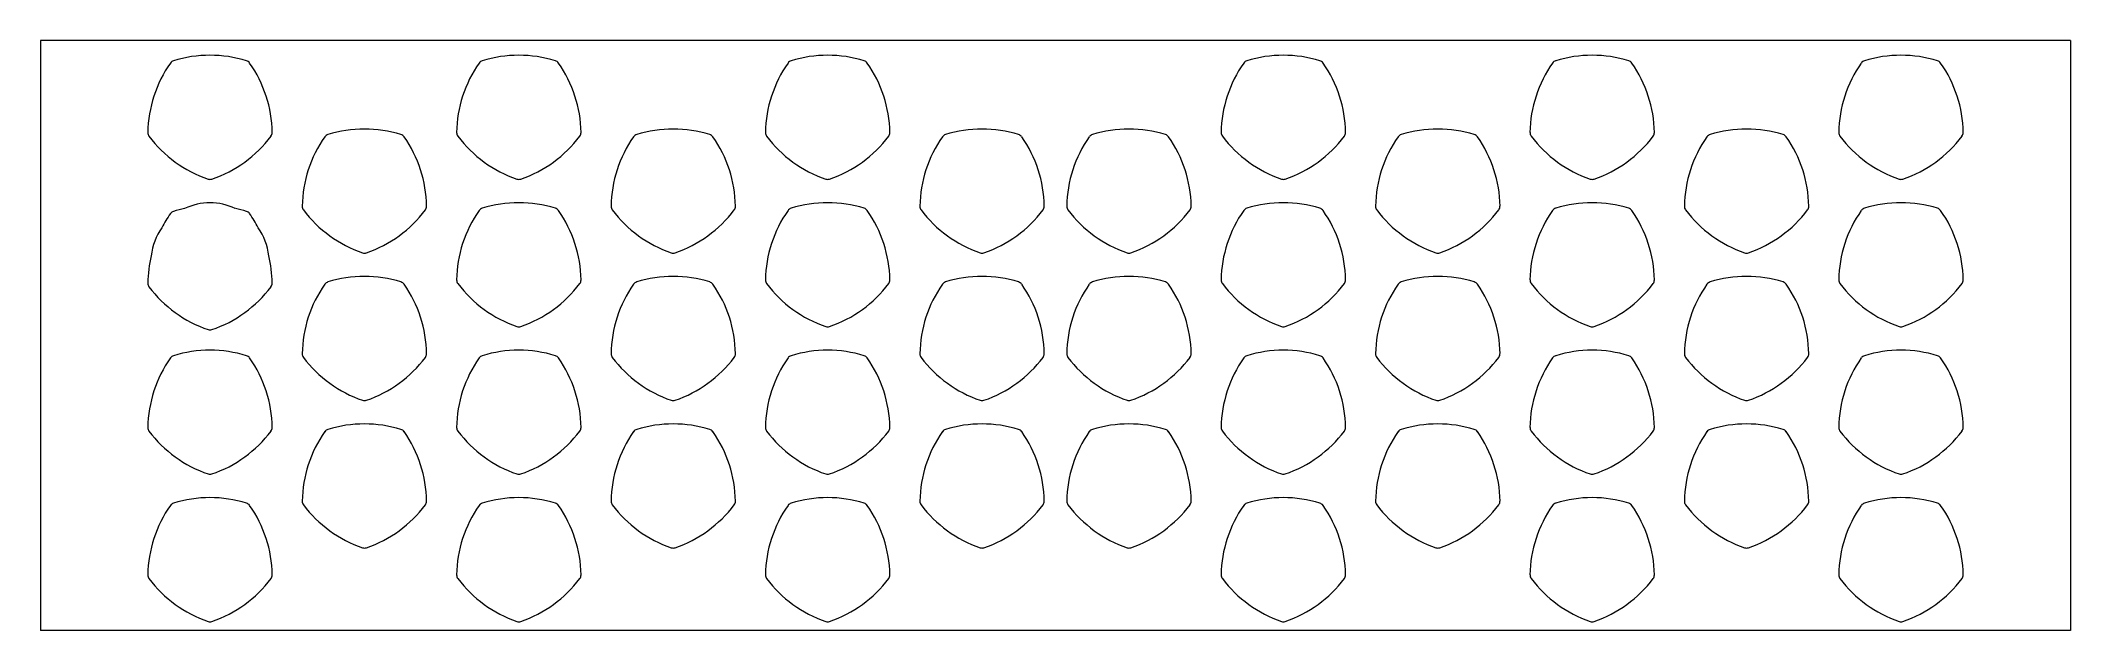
# Model space of a CAD drawing. Header units: millimetres. Extents: x 7 to 351, y 8 to 108.
import ezdxf

# ---------------------------------------------------------------- set-up
doc = ezdxf.new("R2010")
doc.units = ezdxf.units.MM

msp = doc.modelspace()

# ---------------------------------------------------------------- linework, layer by layer
at = {"color": 7, "linetype": 'Continuous', "lineweight": 15}
for p, q in [((350.68, 108.31), (6.68, 108.31)), ((6.68, 108.31), (6.68, 8.31)), ((350.68, 108.31), (350.68, 8.31)), ((350.68, 8.31), (6.68, 8.31))]:
    msp.add_line(p, q, dxfattribs=at)
for centre, radius, start, end in [((45.94, 92.39), 21.09, 144.9294, 179.0706), ((29.5, 103.93), 1, 107.0706, 144.9294), ((35.39, 84.73), 21.09, 72.9294, 107.0706), ((41.29, 103.93), 1, 35.0706, 72.9294), ((24.85, 92.39), 21.09, 0.9294, 35.0706), ((98.27, 92.39), 21.09, 144.9294, 179.0706), ((81.83, 103.93), 1, 107.0706, 144.9294), ((87.73, 84.73), 21.09, 72.9294, 107.0706), ((93.63, 103.93), 1, 35.0706, 72.9294), ((77.19, 92.39), 21.09, 0.9294, 35.0706), ((150.61, 92.39), 21.09, 144.9294, 179.0706), ((134.17, 103.93), 1, 107.0706, 144.9294), ((140.07, 84.73), 21.09, 72.9294, 107.0706), ((145.96, 103.93), 1, 35.0706, 72.9294), ((129.52, 92.39), 21.09, 0.9294, 35.0706), ((227.84, 92.39), 21.09, 144.9294, 179.0706), ((211.4, 103.93), 1, 107.0706, 144.9294), ((217.3, 84.73), 21.09, 72.9294, 107.0706), ((223.2, 103.93), 1, 35.0706, 72.9294), ((206.76, 92.39), 21.09, 0.9294, 35.0706), ((280.18, 92.39), 21.09, 144.9294, 179.0706), ((263.74, 103.93), 1, 107.0706, 144.9294), ((269.64, 84.73), 21.09, 72.9294, 107.0706), ((275.53, 103.93), 1, 35.0706, 72.9294), ((259.09, 92.39), 21.09, 0.9294, 35.0706), ((332.51, 92.39), 21.09, 144.9294, 179.0706), ((316.07, 103.93), 1, 107.0706, 144.9294), ((321.97, 84.73), 21.09, 72.9294, 107.0706), ((327.87, 103.93), 1, 35.0706, 72.9294), ((311.43, 92.39), 21.09, 0.9294, 35.0706), ((61.56, 72.23), 21.09, 72.9294, 107.0706), ((113.9, 72.23), 21.09, 72.9294, 107.0706), ((166.23, 72.23), 21.09, 72.9294, 107.0706), ((191.13, 72.23), 21.09, 72.9294, 107.0706), ((243.47, 72.23), 21.09, 72.9294, 107.0706), ((295.8, 72.23), 21.09, 72.9294, 107.0706), ((25.85, 92.71), 1, 179.0706, 216.9294), ((41.91, 104.78), 21.09, 216.9294, 251.0706), ((28.88, 104.78), 21.09, 288.9294, 323.0706), ((44.93, 92.71), 1, 323.0706, 0.9294), ((72.1, 79.89), 21.09, 144.9294, 179.0706), ((55.67, 91.43), 1, 107.0706, 144.9294), ((67.46, 91.43), 1, 35.0706, 72.9294), ((51.02, 79.89), 21.09, 0.9294, 35.0706), ((78.19, 92.71), 1, 179.0706, 216.9294), ((94.25, 104.78), 21.09, 216.9294, 251.0706), ((81.21, 104.78), 21.09, 288.9294, 323.0706), ((97.27, 92.71), 1, 323.0706, 0.9294), ((124.44, 79.89), 21.09, 144.9294, 179.0706), ((108, 91.43), 1, 107.0706, 144.9294), ((119.79, 91.43), 1, 35.0706, 72.9294), ((103.36, 79.89), 21.09, 0.9294, 35.0706), ((130.53, 92.71), 1, 179.0706, 216.9294), ((146.58, 104.78), 21.09, 216.9294, 251.0706), ((133.55, 104.78), 21.09, 288.9294, 323.0706), ((149.61, 92.71), 1, 323.0706, 0.9294), ((176.78, 79.89), 21.09, 144.9294, 179.0706), ((160.34, 91.43), 1, 107.0706, 144.9294), ((172.13, 91.43), 1, 35.0706, 72.9294), ((155.69, 79.89), 21.09, 0.9294, 35.0706), ((201.67, 79.89), 21.09, 144.9294, 179.0706), ((185.24, 91.43), 1, 107.0706, 144.9294), ((197.03, 91.43), 1, 35.0706, 72.9294), ((180.59, 79.89), 21.09, 0.9294, 35.0706), ((207.76, 92.71), 1, 179.0706, 216.9294), ((223.82, 104.78), 21.09, 216.9294, 251.0706), ((210.78, 104.78), 21.09, 288.9294, 323.0706), ((226.84, 92.71), 1, 323.0706, 0.9294), ((254.01, 79.89), 21.09, 144.9294, 179.0706), ((237.57, 91.43), 1, 107.0706, 144.9294), ((249.36, 91.43), 1, 35.0706, 72.9294), ((232.93, 79.89), 21.09, 0.9294, 35.0706), ((260.1, 92.71), 1, 179.0706, 216.9294), ((276.15, 104.78), 21.09, 216.9294, 251.0706), ((263.12, 104.78), 21.09, 288.9294, 323.0706), ((279.18, 92.71), 1, 323.0706, 0.9294), ((306.35, 79.89), 21.09, 144.9294, 179.0706), ((289.91, 91.43), 1, 107.0706, 144.9294), ((301.7, 91.43), 1, 35.0706, 72.9294), ((285.26, 79.89), 21.09, 0.9294, 35.0706), ((312.43, 92.71), 1, 179.0706, 216.9294), ((328.49, 104.78), 21.09, 216.9294, 251.0706), ((315.46, 104.78), 21.09, 288.9294, 323.0706), ((331.51, 92.71), 1, 323.0706, 0.9294), ((35.39, 85.78), 1, 251.0706, 288.9294), ((87.73, 85.78), 1, 251.0706, 288.9294), ((140.07, 85.78), 1, 251.0706, 288.9294), ((217.3, 85.78), 1, 251.0706, 288.9294), ((269.64, 85.78), 1, 251.0706, 288.9294), ((321.97, 85.78), 1, 251.0706, 288.9294), ((29.5, 78.4), 1, 107.0706, 144.9294), ((35.39, 59.2), 21.09, 101.7525, 107.0706), ((35.39, 70.81), 10, 64.5659, 115.4341), ((35.39, 59.2), 21.09, 72.9294, 78.2475), ((41.29, 78.4), 1, 35.0706, 72.9294), ((52.02, 80.21), 1, 179.0706, 216.9294), ((68.08, 92.28), 21.09, 216.9294, 251.0706), ((55.05, 92.28), 21.09, 288.9294, 323.0706), ((71.1, 80.21), 1, 323.0706, 0.9294), ((98.27, 67.39), 21.09, 144.9294, 179.0706), ((81.83, 78.93), 1, 107.0706, 144.9294), ((87.73, 59.73), 21.09, 72.9294, 107.0706), ((93.63, 78.93), 1, 35.0706, 72.9294), ((77.19, 67.39), 21.09, 0.9294, 35.0706), ((104.36, 80.21), 1, 179.0706, 216.9294), ((120.41, 92.28), 21.09, 216.9294, 251.0706), ((107.38, 92.28), 21.09, 288.9294, 323.0706), ((123.44, 80.21), 1, 323.0706, 0.9294), ((150.61, 67.39), 21.09, 144.9294, 179.0706), ((134.17, 78.93), 1, 107.0706, 144.9294), ((140.07, 59.73), 21.09, 72.9294, 107.0706), ((145.96, 78.93), 1, 35.0706, 72.9294), ((129.52, 67.39), 21.09, 0.9294, 35.0706), ((156.69, 80.21), 1, 179.0706, 216.9294), ((172.75, 92.28), 21.09, 216.9294, 251.0706), ((159.72, 92.28), 21.09, 288.9294, 323.0706), ((175.77, 80.21), 1, 323.0706, 0.9294), ((181.59, 80.21), 1, 179.0706, 216.9294), ((197.65, 92.28), 21.09, 216.9294, 251.0706), ((184.62, 92.28), 21.09, 288.9294, 323.0706), ((200.67, 80.21), 1, 323.0706, 0.9294), ((227.84, 67.39), 21.09, 144.9294, 179.0706), ((211.4, 78.93), 1, 107.0706, 144.9294), ((217.3, 59.73), 21.09, 72.9294, 107.0706), ((223.2, 78.93), 1, 35.0706, 72.9294), ((206.76, 67.39), 21.09, 0.9294, 35.0706), ((233.93, 80.21), 1, 179.0706, 216.9294), ((249.98, 92.28), 21.09, 216.9294, 251.0706), ((236.95, 92.28), 21.09, 288.9294, 323.0706), ((253.01, 80.21), 1, 323.0706, 0.9294), ((280.18, 67.39), 21.09, 144.9294, 179.0706), ((263.74, 78.93), 1, 107.0706, 144.9294), ((269.64, 59.73), 21.09, 72.9294, 107.0706), ((275.53, 78.93), 1, 35.0706, 72.9294), ((259.09, 67.39), 21.09, 0.9294, 35.0706), ((286.26, 80.21), 1, 179.0706, 216.9294), ((302.32, 92.28), 21.09, 216.9294, 251.0706), ((289.29, 92.28), 21.09, 288.9294, 323.0706), ((305.34, 80.21), 1, 323.0706, 0.9294), ((332.51, 67.39), 21.09, 144.9294, 179.0706), ((316.07, 78.93), 1, 107.0706, 144.9294), ((321.97, 59.73), 21.09, 72.9294, 107.0706), ((327.87, 78.93), 1, 35.0706, 72.9294), ((311.43, 67.39), 21.09, 0.9294, 35.0706), ((35.39, 70.81), 10, 144.7474, 174.1481), ((45.94, 66.86), 21.09, 144.9294, 152.5353), ((24.85, 66.86), 21.09, 27.4647, 35.0706), ((35.39, 70.81), 10, 5.8519, 35.2526), ((61.56, 73.28), 1, 251.0706, 288.9294), ((113.9, 73.28), 1, 251.0706, 288.9294), ((166.23, 73.28), 1, 251.0706, 288.9294), ((191.13, 73.28), 1, 251.0706, 288.9294), ((243.47, 73.28), 1, 251.0706, 288.9294), ((295.8, 73.28), 1, 251.0706, 288.9294), ((45.94, 66.86), 21.09, 166.3602, 179.0706), ((24.85, 66.86), 21.09, 0.9294, 13.6398), ((25.85, 67.18), 1, 179.0706, 216.9294), ((41.91, 79.25), 21.09, 216.9294, 251.0706), ((28.88, 79.25), 21.09, 288.9294, 323.0706), ((44.93, 67.18), 1, 323.0706, 0.9294), ((72.1, 54.89), 21.09, 144.9294, 179.0706), ((55.67, 66.43), 1, 107.0706, 144.9294), ((61.56, 47.23), 21.09, 72.9294, 107.0706), ((67.46, 66.43), 1, 35.0706, 72.9294), ((51.02, 54.89), 21.09, 0.9294, 35.0706), ((78.19, 67.71), 1, 179.0706, 216.9294), ((94.25, 79.78), 21.09, 216.9294, 251.0706), ((81.21, 79.78), 21.09, 288.9294, 323.0706), ((97.27, 67.71), 1, 323.0706, 0.9294), ((124.44, 54.89), 21.09, 144.9294, 179.0706), ((108, 66.43), 1, 107.0706, 144.9294), ((113.9, 47.23), 21.09, 72.9294, 107.0706), ((119.79, 66.43), 1, 35.0706, 72.9294), ((103.36, 54.89), 21.09, 0.9294, 35.0706), ((130.53, 67.71), 1, 179.0706, 216.9294), ((146.58, 79.78), 21.09, 216.9294, 251.0706), ((133.55, 79.78), 21.09, 288.9294, 323.0706), ((149.61, 67.71), 1, 323.0706, 0.9294), ((176.78, 54.89), 21.09, 144.9294, 179.0706), ((160.34, 66.43), 1, 107.0706, 144.9294), ((166.23, 47.23), 21.09, 72.9294, 107.0706), ((172.13, 66.43), 1, 35.0706, 72.9294), ((155.69, 54.89), 21.09, 0.9294, 35.0706), ((201.67, 54.89), 21.09, 144.9294, 179.0706), ((185.24, 66.43), 1, 107.0706, 144.9294), ((191.13, 47.23), 21.09, 72.9294, 107.0706), ((197.03, 66.43), 1, 35.0706, 72.9294), ((180.59, 54.89), 21.09, 0.9294, 35.0706), ((207.76, 67.71), 1, 179.0706, 216.9294), ((223.82, 79.78), 21.09, 216.9294, 251.0706), ((210.78, 79.78), 21.09, 288.9294, 323.0706), ((226.84, 67.71), 1, 323.0706, 0.9294), ((254.01, 54.89), 21.09, 144.9294, 179.0706), ((237.57, 66.43), 1, 107.0706, 144.9294), ((243.47, 47.23), 21.09, 72.9294, 107.0706), ((249.36, 66.43), 1, 35.0706, 72.9294), ((232.93, 54.89), 21.09, 0.9294, 35.0706), ((260.1, 67.71), 1, 179.0706, 216.9294), ((276.15, 79.78), 21.09, 216.9294, 251.0706), ((263.12, 79.78), 21.09, 288.9294, 323.0706), ((279.18, 67.71), 1, 323.0706, 0.9294), ((306.35, 54.89), 21.09, 144.9294, 179.0706), ((289.91, 66.43), 1, 107.0706, 144.9294), ((295.8, 47.23), 21.09, 72.9294, 107.0706), ((301.7, 66.43), 1, 35.0706, 72.9294), ((285.26, 54.89), 21.09, 0.9294, 35.0706), ((312.43, 67.71), 1, 179.0706, 216.9294), ((328.49, 79.78), 21.09, 216.9294, 251.0706), ((315.46, 79.78), 21.09, 288.9294, 323.0706), ((331.51, 67.71), 1, 323.0706, 0.9294), ((35.39, 60.25), 1, 251.0706, 288.9294), ((87.73, 60.78), 1, 251.0706, 288.9294), ((140.07, 60.78), 1, 251.0706, 288.9294), ((217.3, 60.78), 1, 251.0706, 288.9294), ((269.64, 60.78), 1, 251.0706, 288.9294), ((321.97, 60.78), 1, 251.0706, 288.9294), ((35.39, 34.73), 21.09, 72.9294, 107.0706), ((52.02, 55.21), 1, 179.0706, 216.9294), ((71.1, 55.21), 1, 323.0706, 0.9294), ((87.73, 34.73), 21.09, 72.9294, 107.0706), ((104.36, 55.21), 1, 179.0706, 216.9294), ((123.44, 55.21), 1, 323.0706, 0.9294), ((140.07, 34.73), 21.09, 72.9294, 107.0706), ((156.69, 55.21), 1, 179.0706, 216.9294), ((175.77, 55.21), 1, 323.0706, 0.9294), ((181.59, 55.21), 1, 179.0706, 216.9294), ((200.67, 55.21), 1, 323.0706, 0.9294), ((217.3, 34.73), 21.09, 72.9294, 107.0706), ((233.93, 55.21), 1, 179.0706, 216.9294), ((253.01, 55.21), 1, 323.0706, 0.9294), ((269.64, 34.73), 21.09, 72.9294, 107.0706), ((286.26, 55.21), 1, 179.0706, 216.9294), ((305.34, 55.21), 1, 323.0706, 0.9294), ((321.97, 34.73), 21.09, 72.9294, 107.0706), ((45.94, 42.39), 21.09, 144.9294, 179.0706), ((29.5, 53.93), 1, 107.0706, 144.9294), ((41.29, 53.93), 1, 35.0706, 72.9294), ((24.85, 42.39), 21.09, 0.9294, 35.0706), ((68.08, 67.28), 21.09, 216.9294, 251.0706), ((55.05, 67.28), 21.09, 288.9294, 323.0706), ((98.27, 42.39), 21.09, 144.9294, 179.0706), ((81.83, 53.93), 1, 107.0706, 144.9294), ((93.63, 53.93), 1, 35.0706, 72.9294), ((77.19, 42.39), 21.09, 0.9294, 35.0706), ((120.41, 67.28), 21.09, 216.9294, 251.0706), ((107.38, 67.28), 21.09, 288.9294, 323.0706), ((150.61, 42.39), 21.09, 144.9294, 179.0706), ((134.17, 53.93), 1, 107.0706, 144.9294), ((145.96, 53.93), 1, 35.0706, 72.9294), ((129.52, 42.39), 21.09, 0.9294, 35.0706), ((172.75, 67.28), 21.09, 216.9294, 251.0706), ((159.72, 67.28), 21.09, 288.9294, 323.0706), ((197.65, 67.28), 21.09, 216.9294, 251.0706), ((184.62, 67.28), 21.09, 288.9294, 323.0706), ((227.84, 42.39), 21.09, 144.9294, 179.0706), ((211.4, 53.93), 1, 107.0706, 144.9294), ((223.2, 53.93), 1, 35.0706, 72.9294), ((206.76, 42.39), 21.09, 0.9294, 35.0706), ((249.98, 67.28), 21.09, 216.9294, 251.0706), ((236.95, 67.28), 21.09, 288.9294, 323.0706), ((280.18, 42.39), 21.09, 144.9294, 179.0706), ((263.74, 53.93), 1, 107.0706, 144.9294), ((275.53, 53.93), 1, 35.0706, 72.9294), ((259.09, 42.39), 21.09, 0.9294, 35.0706), ((302.32, 67.28), 21.09, 216.9294, 251.0706), ((289.29, 67.28), 21.09, 288.9294, 323.0706), ((332.51, 42.39), 21.09, 144.9294, 179.0706), ((316.07, 53.93), 1, 107.0706, 144.9294), ((327.87, 53.93), 1, 35.0706, 72.9294), ((311.43, 42.39), 21.09, 0.9294, 35.0706), ((61.56, 48.28), 1, 251.0706, 288.9294), ((113.9, 48.28), 1, 251.0706, 288.9294), ((166.23, 48.28), 1, 251.0706, 288.9294), ((191.13, 48.28), 1, 251.0706, 288.9294), ((243.47, 48.28), 1, 251.0706, 288.9294), ((295.8, 48.28), 1, 251.0706, 288.9294), ((25.85, 42.71), 1, 179.0706, 216.9294), ((41.91, 54.78), 21.09, 216.9294, 251.0706), ((28.88, 54.78), 21.09, 288.9294, 323.0706), ((44.93, 42.71), 1, 323.0706, 0.9294), ((72.1, 29.89), 21.09, 144.9294, 179.0706), ((55.67, 41.43), 1, 107.0706, 144.9294), ((61.56, 22.23), 21.09, 72.9294, 107.0706), ((67.46, 41.43), 1, 35.0706, 72.9294), ((51.02, 29.89), 21.09, 0.9294, 35.0706), ((78.19, 42.71), 1, 179.0706, 216.9294), ((94.25, 54.78), 21.09, 216.9294, 251.0706), ((81.21, 54.78), 21.09, 288.9294, 323.0706), ((97.27, 42.71), 1, 323.0706, 0.9294), ((124.44, 29.89), 21.09, 144.9294, 179.0706), ((108, 41.43), 1, 107.0706, 144.9294), ((113.9, 22.23), 21.09, 72.9294, 107.0706), ((119.79, 41.43), 1, 35.0706, 72.9294), ((103.36, 29.89), 21.09, 0.9294, 35.0706), ((130.53, 42.71), 1, 179.0706, 216.9294), ((146.58, 54.78), 21.09, 216.9294, 251.0706), ((133.55, 54.78), 21.09, 288.9294, 323.0706), ((149.61, 42.71), 1, 323.0706, 0.9294), ((176.78, 29.89), 21.09, 144.9294, 179.0706), ((160.34, 41.43), 1, 107.0706, 144.9294), ((166.23, 22.23), 21.09, 72.9294, 107.0706), ((172.13, 41.43), 1, 35.0706, 72.9294), ((155.69, 29.89), 21.09, 0.9294, 35.0706), ((201.67, 29.89), 21.09, 144.9294, 179.0706), ((185.24, 41.43), 1, 107.0706, 144.9294), ((191.13, 22.23), 21.09, 72.9294, 107.0706), ((197.03, 41.43), 1, 35.0706, 72.9294), ((180.59, 29.89), 21.09, 0.9294, 35.0706), ((207.76, 42.71), 1, 179.0706, 216.9294), ((223.82, 54.78), 21.09, 216.9294, 251.0706), ((210.78, 54.78), 21.09, 288.9294, 323.0706), ((226.84, 42.71), 1, 323.0706, 0.9294), ((254.01, 29.89), 21.09, 144.9294, 179.0706), ((237.57, 41.43), 1, 107.0706, 144.9294), ((243.47, 22.23), 21.09, 72.9294, 107.0706), ((249.36, 41.43), 1, 35.0706, 72.9294), ((232.93, 29.89), 21.09, 0.9294, 35.0706), ((260.1, 42.71), 1, 179.0706, 216.9294), ((276.15, 54.78), 21.09, 216.9294, 251.0706), ((263.12, 54.78), 21.09, 288.9294, 323.0706), ((279.18, 42.71), 1, 323.0706, 0.9294), ((306.35, 29.89), 21.09, 144.9294, 179.0706), ((289.91, 41.43), 1, 107.0706, 144.9294), ((295.8, 22.23), 21.09, 72.9294, 107.0706), ((301.7, 41.43), 1, 35.0706, 72.9294), ((285.26, 29.89), 21.09, 0.9294, 35.0706), ((312.43, 42.71), 1, 179.0706, 216.9294), ((328.49, 54.78), 21.09, 216.9294, 251.0706), ((315.46, 54.78), 21.09, 288.9294, 323.0706), ((331.51, 42.71), 1, 323.0706, 0.9294), ((35.39, 35.78), 1, 251.0706, 288.9294), ((87.73, 35.78), 1, 251.0706, 288.9294), ((140.07, 35.78), 1, 251.0706, 288.9294), ((217.3, 35.78), 1, 251.0706, 288.9294), ((269.64, 35.78), 1, 251.0706, 288.9294), ((321.97, 35.78), 1, 251.0706, 288.9294), ((45.94, 17.39), 21.09, 144.9294, 179.0706), ((29.5, 28.93), 1, 107.0706, 144.9294), ((35.39, 9.73), 21.09, 72.9294, 107.0706), ((41.29, 28.93), 1, 35.0706, 72.9294), ((24.85, 17.39), 21.09, 0.9294, 35.0706), ((52.02, 30.21), 1, 179.0706, 216.9294), ((68.08, 42.28), 21.09, 216.9294, 251.0706), ((55.05, 42.28), 21.09, 288.9294, 323.0706), ((71.1, 30.21), 1, 323.0706, 0.9294), ((98.27, 17.39), 21.09, 144.9294, 179.0706), ((81.83, 28.93), 1, 107.0706, 144.9294), ((87.73, 9.73), 21.09, 72.9294, 107.0706), ((93.63, 28.93), 1, 35.0706, 72.9294), ((77.19, 17.39), 21.09, 0.9294, 35.0706), ((104.36, 30.21), 1, 179.0706, 216.9294), ((120.41, 42.28), 21.09, 216.9294, 251.0706), ((107.38, 42.28), 21.09, 288.9294, 323.0706), ((123.44, 30.21), 1, 323.0706, 0.9294), ((150.61, 17.39), 21.09, 144.9294, 179.0706), ((134.17, 28.93), 1, 107.0706, 144.9294), ((140.07, 9.73), 21.09, 72.9294, 107.0706), ((145.96, 28.93), 1, 35.0706, 72.9294), ((129.52, 17.39), 21.09, 0.9294, 35.0706), ((156.69, 30.21), 1, 179.0706, 216.9294), ((172.75, 42.28), 21.09, 216.9294, 251.0706), ((159.72, 42.28), 21.09, 288.9294, 323.0706), ((175.77, 30.21), 1, 323.0706, 0.9294), ((181.59, 30.21), 1, 179.0706, 216.9294), ((197.65, 42.28), 21.09, 216.9294, 251.0706), ((184.62, 42.28), 21.09, 288.9294, 323.0706), ((200.67, 30.21), 1, 323.0706, 0.9294), ((227.84, 17.39), 21.09, 144.9294, 179.0706), ((211.4, 28.93), 1, 107.0706, 144.9294), ((217.3, 9.73), 21.09, 72.9294, 107.0706), ((223.2, 28.93), 1, 35.0706, 72.9294), ((206.76, 17.39), 21.09, 0.9294, 35.0706), ((233.93, 30.21), 1, 179.0706, 216.9294), ((249.98, 42.28), 21.09, 216.9294, 251.0706), ((236.95, 42.28), 21.09, 288.9294, 323.0706), ((253.01, 30.21), 1, 323.0706, 0.9294), ((280.18, 17.39), 21.09, 144.9294, 179.0706), ((263.74, 28.93), 1, 107.0706, 144.9294), ((269.64, 9.73), 21.09, 72.9294, 107.0706), ((275.53, 28.93), 1, 35.0706, 72.9294), ((259.09, 17.39), 21.09, 0.9294, 35.0706), ((286.26, 30.21), 1, 179.0706, 216.9294), ((302.32, 42.28), 21.09, 216.9294, 251.0706), ((289.29, 42.28), 21.09, 288.9294, 323.0706), ((305.34, 30.21), 1, 323.0706, 0.9294), ((332.51, 17.39), 21.09, 144.9294, 179.0706), ((316.07, 28.93), 1, 107.0706, 144.9294), ((321.97, 9.73), 21.09, 72.9294, 107.0706), ((327.87, 28.93), 1, 35.0706, 72.9294), ((311.43, 17.39), 21.09, 0.9294, 35.0706), ((61.56, 23.28), 1, 251.0706, 288.9294), ((113.9, 23.28), 1, 251.0706, 288.9294), ((166.23, 23.28), 1, 251.0706, 288.9294), ((191.13, 23.28), 1, 251.0706, 288.9294), ((243.47, 23.28), 1, 251.0706, 288.9294), ((295.8, 23.28), 1, 251.0706, 288.9294), ((25.85, 17.71), 1, 179.0706, 216.9294), ((44.93, 17.71), 1, 323.0706, 0.9294), ((78.19, 17.71), 1, 179.0706, 216.9294), ((97.27, 17.71), 1, 323.0706, 0.9294), ((130.53, 17.71), 1, 179.0706, 216.9294), ((149.61, 17.71), 1, 323.0706, 0.9294), ((207.76, 17.71), 1, 179.0706, 216.9294), ((226.84, 17.71), 1, 323.0706, 0.9294), ((260.1, 17.71), 1, 179.0706, 216.9294), ((279.18, 17.71), 1, 323.0706, 0.9294), ((312.43, 17.71), 1, 179.0706, 216.9294), ((331.51, 17.71), 1, 323.0706, 0.9294), ((41.91, 29.78), 21.09, 216.9294, 251.0706), ((28.88, 29.78), 21.09, 288.9294, 323.0706), ((94.25, 29.78), 21.09, 216.9294, 251.0706), ((81.21, 29.78), 21.09, 288.9294, 323.0706), ((146.58, 29.78), 21.09, 216.9294, 251.0706), ((133.55, 29.78), 21.09, 288.9294, 323.0706), ((223.82, 29.78), 21.09, 216.9294, 251.0706), ((210.78, 29.78), 21.09, 288.9294, 323.0706), ((276.15, 29.78), 21.09, 216.9294, 251.0706), ((263.12, 29.78), 21.09, 288.9294, 323.0706), ((328.49, 29.78), 21.09, 216.9294, 251.0706), ((315.46, 29.78), 21.09, 288.9294, 323.0706), ((35.39, 10.78), 1, 251.0706, 288.9294), ((87.73, 10.78), 1, 251.0706, 288.9294), ((140.07, 10.78), 1, 251.0706, 288.9294), ((217.3, 10.78), 1, 251.0706, 288.9294), ((269.64, 10.78), 1, 251.0706, 288.9294), ((321.97, 10.78), 1, 251.0706, 288.9294)]:
    msp.add_arc(centre, radius, start, end, dxfattribs=at)

doc.saveas('drawing.dxf')
